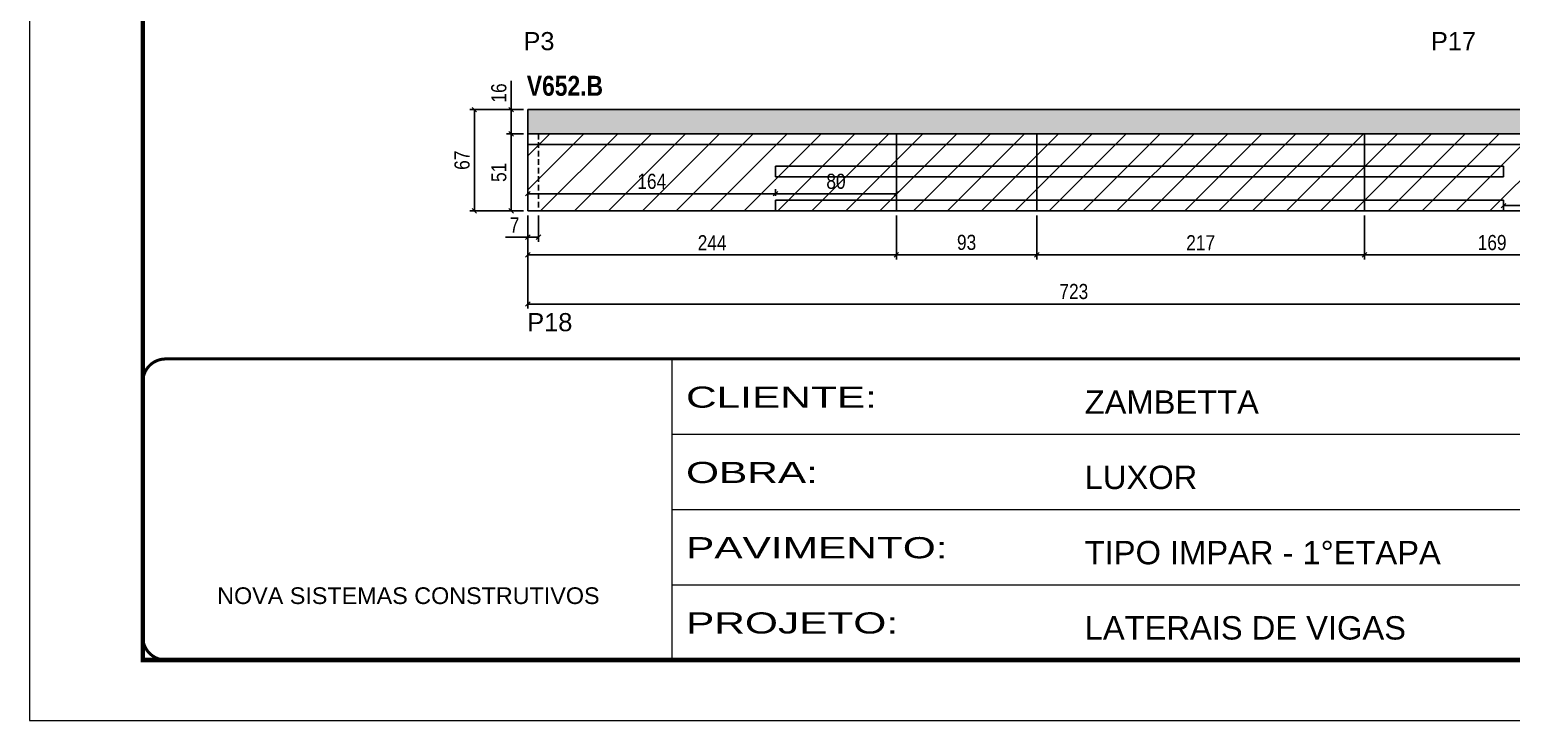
# Model space of a CAD drawing. Extents: x 3309 to 9563, y -2522 to 14608.
# Drawn here: x 6493 to 7474, y 8964 to 9421 of the extents above; entities that cross this region are included whole.
import ezdxf

# ---------------------------------------------------------------- set-up
doc = ezdxf.new("R2010")
doc.units = 0
doc.header["$PDMODE"] = 35
doc.header["$PDSIZE"] = -10
for name, pattern in [('CONTINUO', [0]), ('DASHED', [0.75, 0.5, -0.25]), ('HIDDEN', [0.375, 0.25, -0.125])]:
    doc.linetypes.add(name, pattern=pattern)
for name, color, linetype in [('5', 5, 'Continuous'), ('COTA', 241, 'Continuous'), ('NOMENCLATURA', 7, 'Continuous'), ('Painéis', 200, 'Continuous'), ('SARR_2.2x7', 40, 'Continuous')]:
    doc.layers.add(name, color=color, linetype=linetype)
for name, color, linetype, lineweight in [('Folhas', 255, 'Continuous', 9), ('Hachura', 251, 'Continuous', 9), ('SARRAFO DE PRESSAO', 251, 'DASHED', 9)]:
    doc.layers.add(name, color=color, linetype=linetype, lineweight=lineweight)
doc.styles.add('ARIAL', font='arial.ttf')
doc.styles.add('COTA TECNICA', font='techl___.ttf', dxfattribs={"height": 10})
doc.styles.get("Standard").update_dxf_attribs({"font": 'arial.ttf'})
doc.styles.add('TECNICA', font='techb___.ttf', dxfattribs={"height": 10})
doc.styles.add('Tecnologia', font='')
doc.styles.get('Tecnologia').set_extended_font_data('Forgotten Futurist')
doc.dimstyles.new('PAINEL', dxfattribs={"dimtxt": 10, "dimasz": 3, "dimexe": 3, "dimexo": 3, "dimgap": 3, "dimtad": 1, "dimdec": 1, "dimzin": 12, "dimdsep": 46, "dimtxsty": 'COTA TECNICA', "dimblk1": 'OBLIQUE', "dimblk2": 'OBLIQUE', "dimsah": 1, "dimcen": 0.9, "dimclrd": 4, "dimclre": 4, "dimclrt": 240, "dimadec": 1, "dimazin": 3, "dimtfac": 1, "dimtdec": 1, "dimtmove": 0, "dimatfit": 3, "dimfxl": 1, "dimtolj": 1, "dimtzin": 12, "dimarcsym": 0})

# ---------------------------------------------------------------- blocks, each defined once
blk = doc.blocks.new('9999999999')
at = {"color": 30, "linetype": 'CONTINUO'}
for p, q in [((98564.56, 34230.21), (98564.56, 34429.45)), ((98564.56, 34379.64), (99583.98, 34379.64)), ((98564.56, 34329.83), (99487.98, 34329.83)), ((98564.56, 34280.02), (99487.98, 34280.02))]:
    blk.add_line(p, q, dxfattribs=at)
at = {"color": 30, "linetype": 'CONTINUO', "const_width": 2}
blk.add_lwpolyline([(99583.98, 34230.21), (99583.98, 34414.45, 0.414214), (99568.98, 34429.45), (98228.98, 34429.45, 0.414214), (98213.98, 34414.45), (98213.98, 34245.21, 0.414214), (98228.98, 34230.21), (99583.98, 34230.21)], format="xyb", dxfattribs=at)
at = {"layer": 'Folhas'}
blk.add_lwpolyline([(98138.98, 34190.21), (99623.98, 34190.21), (99623.98, 35240.21), (98138.98, 35240.21)], close=True, dxfattribs=at)
at = {"layer": 'Folhas', "color": 30, "const_width": 3}
blk.add_lwpolyline([(98213.98, 34230.21), (99583.98, 34230.21), (99583.98, 35200.21), (98213.98, 35200.21)], close=True, dxfattribs=at)
at = {"color": 7, "linetype": 'Continuous', "ltscale": 5, "style": 'ARIAL'}
for s, height, p in [('ZAMBETTA', 15.483, (98837.68, 34393.13)), ('LUXOR', 15.483, (98837.68, 34343.32)), ('TIPO IMPAR - 1°ETAPA', 15.4829, (98837.68, 34293.51)), ('NOVA SISTEMAS CONSTRUTIVOS', 11.0592, (98263.19, 34267.21)), ('LATERAIS DE VIGAS', 15.4829, (98837.68, 34243.7))]:
    blk.add_text(s, height=height, dxfattribs=at).set_placement(p)
at = {"layer": 'Folhas', "color": 7, "style": 'Tecnologia', "width": 1.5}
for s, p in [('CLIENTE:', (98573.65, 34397.17)), ('OBRA:', (98573.65, 34347.31)), ('PAVIMENTO:', (98573.65, 34297.5)), ('PROJETO:', (98573.65, 34247.69))]:
    blk.add_text(s, height=14, dxfattribs=at).set_placement(p)
blk = doc.blocks.new('_Oblique')
at = {"color": 0, "linetype": 'ByBlock', "lineweight": -2}
blk.add_line((-0.5, -0.5), (0.5, 0.5), dxfattribs=at)
blk = doc.blocks.new('*D2501')
at = {"layer": 'COTA', "color": 4, "lineweight": -2, "transparency": 16777216}
for p, q in [((6822.83, 9297.84), (6822.83, 9236.17)), ((7545.83, 9297.84), (7545.83, 9236.17)), ((7545.83, 9239.17), (6822.83, 9239.17))]:
    blk.add_line(p, q, dxfattribs=at)
at = {"layer": 'Defpoints', "color": 0, "transparency": 16777216}
for p in [(6822.83, 9300.84), (7545.83, 9300.84), (6822.83, 9239.17)]:
    blk.add_point(p, dxfattribs=at)
at = {"layer": 'COTA', "color": 4, "lineweight": -2, "transparency": 16777216, "xscale": 3, "yscale": 3, "zscale": 3, "rotation": 180}
blk.add_blockref('_Oblique', (6822.83, 9239.17), dxfattribs=at)
at = {"layer": 'COTA', "color": 4, "lineweight": -2, "transparency": 16777216, "xscale": 3, "yscale": 3, "zscale": 3}
blk.add_blockref('_Oblique', (7545.83, 9239.17), dxfattribs=at)
at = {"layer": 'COTA', "color": 240, "transparency": 16777216, "insert": (7184.33, 9247.39), "char_height": 10, "attachment_point": 5, "style": 'COTA TECNICA'}
blk.add_mtext('\\A1;723', dxfattribs=at)
blk = doc.blocks.new('*D2502')
at = {"layer": 'COTA', "color": 4, "lineweight": -2, "transparency": 16777216}
for p, q in [((7159.83, 9297.84), (7159.83, 9268.66)), ((7376.83, 9297.84), (7376.83, 9268.66)), ((7376.83, 9271.66), (7159.83, 9271.66))]:
    blk.add_line(p, q, dxfattribs=at)
at = {"layer": 'Defpoints', "color": 0, "transparency": 16777216}
for p in [(7159.83, 9300.84), (7376.83, 9300.84), (7159.83, 9271.66)]:
    blk.add_point(p, dxfattribs=at)
at = {"layer": 'COTA', "color": 4, "lineweight": -2, "transparency": 16777216, "xscale": 3, "yscale": 3, "zscale": 3, "rotation": 180}
blk.add_blockref('_Oblique', (7159.83, 9271.66), dxfattribs=at)
at = {"layer": 'COTA', "color": 4, "lineweight": -2, "transparency": 16777216, "xscale": 3, "yscale": 3, "zscale": 3}
blk.add_blockref('_Oblique', (7376.83, 9271.66), dxfattribs=at)
at = {"layer": 'COTA', "color": 240, "transparency": 16777216, "insert": (7268.33, 9279.73), "char_height": 10, "attachment_point": 5, "style": 'COTA TECNICA'}
blk.add_mtext('\\A1;217', dxfattribs=at)
blk = doc.blocks.new('*D2503')
at = {"layer": 'COTA', "color": 4, "lineweight": -2, "transparency": 16777216}
for p, q in [((7066.83, 9297.84), (7066.83, 9268.66)), ((7159.83, 9297.84), (7159.83, 9268.66)), ((7159.83, 9271.66), (7066.83, 9271.66))]:
    blk.add_line(p, q, dxfattribs=at)
at = {"layer": 'Defpoints', "color": 0, "transparency": 16777216}
for p in [(7066.83, 9300.84), (7159.83, 9300.84), (7066.83, 9271.66)]:
    blk.add_point(p, dxfattribs=at)
at = {"layer": 'COTA', "color": 4, "lineweight": -2, "transparency": 16777216, "xscale": 3, "yscale": 3, "zscale": 3, "rotation": 180}
blk.add_blockref('_Oblique', (7066.83, 9271.66), dxfattribs=at)
at = {"layer": 'COTA', "color": 4, "lineweight": -2, "transparency": 16777216, "xscale": 3, "yscale": 3, "zscale": 3}
blk.add_blockref('_Oblique', (7159.83, 9271.66), dxfattribs=at)
at = {"layer": 'COTA', "color": 240, "transparency": 16777216, "insert": (7113.33, 9279.91), "char_height": 10, "attachment_point": 5, "style": 'COTA TECNICA'}
blk.add_mtext('\\A1;93', dxfattribs=at)
blk = doc.blocks.new('*D2504')
at = {"layer": 'COTA', "color": 4, "lineweight": -2, "transparency": 16777216}
for p, q in [((6822.83, 9297.84), (6822.83, 9268.66)), ((7066.83, 9297.84), (7066.83, 9268.66)), ((6822.83, 9271.66), (7066.83, 9271.66))]:
    blk.add_line(p, q, dxfattribs=at)
at = {"layer": 'Defpoints', "color": 0, "transparency": 16777216}
for p in [(6822.83, 9300.84), (7066.83, 9300.84), (7066.83, 9271.66)]:
    blk.add_point(p, dxfattribs=at)
at = {"layer": 'COTA', "color": 4, "lineweight": -2, "transparency": 16777216, "xscale": 3, "yscale": 3, "zscale": 3, "rotation": 180}
blk.add_blockref('_Oblique', (6822.83, 9271.66), dxfattribs=at)
at = {"layer": 'COTA', "color": 4, "lineweight": -2, "transparency": 16777216, "xscale": 3, "yscale": 3, "zscale": 3}
blk.add_blockref('_Oblique', (7066.83, 9271.66), dxfattribs=at)
at = {"layer": 'COTA', "color": 240, "transparency": 16777216, "insert": (6944.83, 9279.73), "char_height": 10, "attachment_point": 5, "style": 'COTA TECNICA'}
blk.add_mtext('\\A1;244', dxfattribs=at)
blk = doc.blocks.new('*D2548')
at = {"layer": 'COTA', "color": 4, "lineweight": -2, "transparency": 16777216}
for p, q in [((6986.83, 9310.84), (6986.83, 9315.21)), ((6986.83, 9312.21), (7066.83, 9312.21)), ((7066.83, 9310.84), (7066.83, 9315.21))]:
    blk.add_line(p, q, dxfattribs=at)
at = {"layer": 'Defpoints', "color": 0, "transparency": 16777216}
for p in [(7066.83, 9312.21), (6986.83, 9307.84), (7066.83, 9307.84)]:
    blk.add_point(p, dxfattribs=at)
at = {"layer": 'COTA', "color": 4, "lineweight": -2, "transparency": 16777216, "xscale": 3, "yscale": 3, "zscale": 3, "rotation": 180}
blk.add_blockref('_Oblique', (6986.83, 9312.21), dxfattribs=at)
at = {"layer": 'COTA', "color": 4, "lineweight": -2, "transparency": 16777216, "xscale": 3, "yscale": 3, "zscale": 3}
blk.add_blockref('_Oblique', (7066.83, 9312.21), dxfattribs=at)
at = {"layer": 'COTA', "color": 240, "transparency": 16777216, "insert": (7026.83, 9320.34), "char_height": 10, "attachment_point": 5, "style": 'COTA TECNICA'}
blk.add_mtext('\\A1;80', dxfattribs=at)
blk = doc.blocks.new('*D2505')
at = {"layer": 'COTA', "color": 4, "lineweight": -2, "transparency": 16777216}
for p, q in [((6819.83, 9351.84), (6808.72, 9351.84)), ((6811.72, 9351.84), (6811.72, 9300.84)), ((6819.83, 9300.84), (6808.72, 9300.84))]:
    blk.add_line(p, q, dxfattribs=at)
at = {"layer": 'Defpoints', "color": 0, "transparency": 16777216}
for p in [(6822.83, 9351.84), (6811.72, 9300.84), (6822.83, 9300.84)]:
    blk.add_point(p, dxfattribs=at)
at = {"layer": 'COTA', "color": 4, "lineweight": -2, "transparency": 16777216, "xscale": 3, "yscale": 3, "zscale": 3}
for p, rotation in [((6811.72, 9351.84), 90), ((6811.72, 9300.84), 270)]:
    blk.add_blockref('_Oblique', p, dxfattribs=dict(at, rotation=rotation))
at = {"layer": 'COTA', "color": 240, "transparency": 16777216, "insert": (6803.61, 9326.34), "char_height": 10, "attachment_point": 5, "rotation": 90, "style": 'COTA TECNICA'}
blk.add_mtext('\\A1;51', dxfattribs=at)
blk = doc.blocks.new('*D2506')
at = {"layer": 'COTA', "color": 4, "lineweight": -2, "transparency": 16777216}
for p, q in [((6811.72, 9367.84), (6811.72, 9386.85)), ((6819.83, 9367.84), (6808.72, 9367.84)), ((6811.72, 9351.84), (6811.72, 9367.84)), ((6819.83, 9351.84), (6808.72, 9351.84))]:
    blk.add_line(p, q, dxfattribs=at)
at = {"layer": 'Defpoints', "color": 0, "transparency": 16777216}
for p in [(6811.72, 9367.84), (6822.83, 9367.84), (6822.83, 9351.84)]:
    blk.add_point(p, dxfattribs=at)
at = {"layer": 'COTA', "color": 4, "lineweight": -2, "transparency": 16777216, "xscale": 3, "yscale": 3, "zscale": 3}
for p, rotation in [((6811.72, 9367.84), 90), ((6811.72, 9351.84), 270)]:
    blk.add_blockref('_Oblique', p, dxfattribs=dict(at, rotation=rotation))
at = {"layer": 'COTA', "color": 240, "transparency": 16777216, "insert": (6803.62, 9378.85), "char_height": 10, "attachment_point": 5, "rotation": 90, "style": 'COTA TECNICA'}
blk.add_mtext('\\A1;16', dxfattribs=at)
blk = doc.blocks.new('*D2507')
at = {"layer": 'COTA', "color": 4, "lineweight": -2, "transparency": 16777216}
for p, q in [((6819.83, 9367.84), (6784.37, 9367.84)), ((6787.37, 9300.84), (6787.37, 9367.84)), ((6819.83, 9300.84), (6784.37, 9300.84))]:
    blk.add_line(p, q, dxfattribs=at)
at = {"layer": 'Defpoints', "color": 0, "transparency": 16777216}
for p in [(6787.37, 9367.84), (6822.83, 9367.84), (6822.83, 9300.84)]:
    blk.add_point(p, dxfattribs=at)
at = {"layer": 'COTA', "color": 4, "lineweight": -2, "transparency": 16777216, "xscale": 3, "yscale": 3, "zscale": 3}
for p, rotation in [((6787.37, 9367.84), 90), ((6787.37, 9300.84), 270)]:
    blk.add_blockref('_Oblique', p, dxfattribs=dict(at, rotation=rotation))
at = {"layer": 'COTA', "color": 240, "transparency": 16777216, "insert": (6779.27, 9334.34), "char_height": 10, "attachment_point": 5, "rotation": 90, "style": 'COTA TECNICA'}
blk.add_mtext('\\A1;67', dxfattribs=at)
blk = doc.blocks.new('*D2508')
at = {"layer": 'COTA', "color": 4, "lineweight": -2, "transparency": 16777216}
for p, q in [((6822.83, 9303.84), (6822.83, 9315.21)), ((6822.83, 9312.21), (6986.83, 9312.21)), ((6986.83, 9310.84), (6986.83, 9315.21))]:
    blk.add_line(p, q, dxfattribs=at)
at = {"layer": 'Defpoints', "color": 0, "transparency": 16777216}
for p in [(6986.83, 9312.21), (6986.83, 9307.84), (6822.83, 9300.84)]:
    blk.add_point(p, dxfattribs=at)
at = {"layer": 'COTA', "color": 4, "lineweight": -2, "transparency": 16777216, "xscale": 3, "yscale": 3, "zscale": 3, "rotation": 180}
blk.add_blockref('_Oblique', (6822.83, 9312.21), dxfattribs=at)
at = {"layer": 'COTA', "color": 4, "lineweight": -2, "transparency": 16777216, "xscale": 3, "yscale": 3, "zscale": 3}
blk.add_blockref('_Oblique', (6986.83, 9312.21), dxfattribs=at)
at = {"layer": 'COTA', "color": 240, "transparency": 16777216, "insert": (6904.83, 9320.32), "char_height": 10, "attachment_point": 5, "style": 'COTA TECNICA'}
blk.add_mtext('\\A1;164', dxfattribs=at)
blk = doc.blocks.new('*D2549')
at = {"layer": 'COTA', "color": 4, "lineweight": -2, "transparency": 16777216}
for p, q in [((6822.83, 9297.84), (6822.83, 9280.38)), ((6829.83, 9297.84), (6829.83, 9280.38)), ((6822.83, 9283.38), (6808.1, 9283.38)), ((6829.83, 9283.38), (6822.83, 9283.38))]:
    blk.add_line(p, q, dxfattribs=at)
at = {"layer": 'Defpoints', "color": 0, "transparency": 16777216}
for p in [(6822.83, 9300.84), (6829.83, 9300.84), (6822.83, 9283.38)]:
    blk.add_point(p, dxfattribs=at)
at = {"layer": 'COTA', "color": 4, "lineweight": -2, "transparency": 16777216, "xscale": 3, "yscale": 3, "zscale": 3, "rotation": 180}
blk.add_blockref('_Oblique', (6822.83, 9283.38), dxfattribs=at)
at = {"layer": 'COTA', "color": 4, "lineweight": -2, "transparency": 16777216, "xscale": 3, "yscale": 3, "zscale": 3}
blk.add_blockref('_Oblique', (6829.83, 9283.38), dxfattribs=at)
at = {"layer": 'COTA', "color": 240, "transparency": 16777216, "insert": (6813.97, 9291.45), "char_height": 10, "attachment_point": 5, "style": 'COTA TECNICA'}
blk.add_mtext('\\A1;7', dxfattribs=at)
blk = doc.blocks.new('*D2550')
at = {"layer": 'COTA', "color": 4, "lineweight": -2, "transparency": 16777216}
for p, q in [((7376.83, 9297.84), (7376.83, 9268.66)), ((7545.83, 9297.84), (7545.83, 9268.66)), ((7376.83, 9271.66), (7545.83, 9271.66))]:
    blk.add_line(p, q, dxfattribs=at)
at = {"layer": 'Defpoints', "color": 0, "transparency": 16777216}
for p in [(7376.83, 9300.84), (7545.83, 9300.84), (7545.83, 9271.66)]:
    blk.add_point(p, dxfattribs=at)
at = {"layer": 'COTA', "color": 4, "lineweight": -2, "transparency": 16777216, "xscale": 3, "yscale": 3, "zscale": 3, "rotation": 180}
blk.add_blockref('_Oblique', (7376.83, 9271.66), dxfattribs=at)
at = {"layer": 'COTA', "color": 4, "lineweight": -2, "transparency": 16777216, "xscale": 3, "yscale": 3, "zscale": 3}
blk.add_blockref('_Oblique', (7545.83, 9271.66), dxfattribs=at)
at = {"layer": 'COTA', "color": 240, "transparency": 16777216, "insert": (7461.33, 9279.79), "char_height": 10, "attachment_point": 5, "style": 'COTA TECNICA'}
blk.add_mtext('\\A1;169', dxfattribs=at)
blk = doc.blocks.new('*D2551')
at = {"layer": 'COTA', "color": 4, "lineweight": -2, "transparency": 16777216}
for p, q in [((7468.83, 9303.84), (7468.83, 9307.31)), ((7468.83, 9304.31), (7545.83, 9304.31)), ((7545.83, 9303.84), (7545.83, 9307.31))]:
    blk.add_line(p, q, dxfattribs=at)
at = {"layer": 'Defpoints', "color": 0, "transparency": 16777216}
for p in [(7545.83, 9304.31), (7468.83, 9300.84), (7545.83, 9300.84)]:
    blk.add_point(p, dxfattribs=at)
at = {"layer": 'COTA', "color": 4, "lineweight": -2, "transparency": 16777216, "xscale": 3, "yscale": 3, "zscale": 3, "rotation": 180}
blk.add_blockref('_Oblique', (7468.83, 9304.31), dxfattribs=at)
at = {"layer": 'COTA', "color": 4, "lineweight": -2, "transparency": 16777216, "xscale": 3, "yscale": 3, "zscale": 3}
blk.add_blockref('_Oblique', (7545.83, 9304.31), dxfattribs=at)
at = {"layer": 'COTA', "color": 240, "transparency": 16777216, "insert": (7507.33, 9312.38), "char_height": 10, "attachment_point": 5, "style": 'COTA TECNICA'}
blk.add_mtext('\\A1;77', dxfattribs=at)

msp = doc.modelspace()

# ---------------------------------------------------------------- hatches: boundary and pattern name
at = {"layer": 'COTA'}
h = msp.add_hatch(dxfattribs=at)
h.set_pattern_fill('AR-CONC', color=256, scale=0.03)
h.paths.add_polyline_path([(7575.83, 9351.84), (7680.23, 9351.84), (7680.23, 9365.84), (7480.83, 9365.84), (7480.83, 9367.84), (6822.83, 9367.84), (6822.83, 9351.84), (7545.83, 9351.84), (7545.83, 9300.84), (7575.83, 9300.84)])
at = {"layer": 'Hachura', "linetype": 'ByBlock'}
h = msp.add_hatch(dxfattribs=at)
h.set_pattern_fill('ANSI31', color=256, scale=5)
h.paths.add_polyline_path([(7265.83, 9914.54), (7265.83, 9863.54), (7450.83, 9863.54), (7450.83, 9914.54)])
h.paths.add_polyline_path([(7007.83, 9674.64), (7007.83, 9725.64), (6822.83, 9725.64), (6822.83, 9674.64)])
h.paths.add_polyline_path([(7450.83, 9486.87), (7450.83, 9537.87), (7332.83, 9537.87), (7332.83, 9486.87)])
h.paths.add_polyline_path([(7376.83, 9351.84), (7376.83, 9300.84), (7545.83, 9300.84), (7545.83, 9351.84)])
h.paths.add_polyline_path([(6822.83, 9351.84), (6822.83, 9300.84), (7066.83, 9300.84), (7066.83, 9351.84)])
h = msp.add_hatch(dxfattribs=at)
h.set_pattern_fill('ANSI31', color=256, scale=5)
h.paths.add_polyline_path([(7159.83, 9351.84), (7066.83, 9351.84), (7066.83, 9300.84), (7159.83, 9300.84)])
h.paths.add_polyline_path([(7376.83, 9351.84), (7159.83, 9351.84), (7159.83, 9300.84), (7376.83, 9300.84)])

# ---------------------------------------------------------------- linework, layer by layer
at = {"layer": 'COTA'}
for p, q in [((7480.83, 9367.84), (6822.83, 9367.84)), ((6822.83, 9367.84), (6822.83, 9351.84)), ((6986.83, 9330.34), (6986.83, 9323.34)), ((7468.83, 9330.34), (7468.83, 9323.34)), ((6986.83, 9307.84), (6986.83, 9300.84)), ((7468.83, 9307.84), (7468.83, 9300.84))]:
    msp.add_line(p, q, dxfattribs=at)
at = {"layer": 'Painéis', "linetype": 'ByBlock'}
for p, q in [((7545.83, 9351.84), (6822.83, 9351.84)), ((6822.83, 9351.84), (6822.83, 9300.84)), ((7066.83, 9300.84), (7066.83, 9351.84)), ((7159.83, 9351.84), (7159.83, 9300.84)), ((7376.83, 9351.84), (7376.83, 9300.84)), ((6822.83, 9300.84), (7545.83, 9300.84))]:
    msp.add_line(p, q, dxfattribs=at)
at = {"layer": 'SARR_2.2x7', "linetype": 'HIDDEN', "ltscale": 15}
msp.add_line((6829.83, 9351.84), (6829.83, 9300.84), dxfattribs=at)
at = {"layer": 'SARR_2.2x7', "linetype": 'Continuous'}
for p, q in [((7066.83, 9344.84), (6822.83, 9344.84)), ((7159.83, 9344.84), (7066.83, 9344.84)), ((7376.83, 9344.84), (7159.83, 9344.84)), ((7545.83, 9344.84), (7376.83, 9344.84)), ((7066.83, 9330.34), (6986.83, 9330.34)), ((7066.83, 9323.34), (6986.83, 9323.34)), ((7159.83, 9330.34), (7066.83, 9330.34)), ((7159.83, 9323.34), (7066.83, 9323.34)), ((7376.83, 9330.34), (7159.83, 9330.34)), ((7376.83, 9323.34), (7159.83, 9323.34)), ((7468.83, 9330.34), (7376.83, 9330.34)), ((7468.83, 9323.34), (7376.83, 9323.34)), ((7066.83, 9307.84), (6986.83, 9307.84)), ((7159.83, 9307.84), (7066.83, 9307.84)), ((7376.83, 9307.84), (7159.83, 9307.84)), ((7468.83, 9307.84), (7376.83, 9307.84))]:
    msp.add_line(p, q, dxfattribs=at)

# ---------------------------------------------------------------- block references
at = {"layer": 'SARRAFO DE PRESSAO', "color": 6, "linetype": 'ByBlock'}
msp.add_blockref('9999999999', (-91646.11, -25226.65), dxfattribs=at)

# ---------------------------------------------------------------- texts
at = {"layer": '5', "linetype": 'Continuous'}
for s, rotation, p in [('P3', 359.99996, (6819.92, 9407.19)), ('P17', 359.99996, (7420.86, 9407.19)), ('P18', 0.00004, (6822.45, 9221.16))]:
    msp.add_text(s, height=12, rotation=rotation, dxfattribs=at).set_placement(p)
at = {"layer": 'NOMENCLATURA', "style": 'TECNICA'}
msp.add_text('V652.B', height=13.2, dxfattribs=at).set_placement((6822.11, 9377.02))

# ---------------------------------------------------------------- dimensions: what is measured, and where the dimension line sits
at = {"layer": 'COTA'}
for base, p1, p2, angle, picture, middle in [((6811.72, 9367.84), (6822.83, 9351.84), (6822.83, 9367.84), 90, '*D2506', (6803.62, 9378.85)), ((6787.37, 9367.84), (6822.83, 9300.84), (6822.83, 9367.84), 90, '*D2507', (6779.27, 9334.34)), ((6811.72, 9300.84), (6822.83, 9351.84), (6822.83, 9300.84), 90, '*D2505', (6803.61, 9326.34)), ((7066.83, 9312.21), (6986.83, 9307.84), (7066.83, 9307.84), 180, '*D2548', (7026.83, 9320.34)), ((7159.83, 9271.66), (7376.83, 9300.84), (7159.83, 9300.84), 180, '*D2502', (7268.33, 9279.73))]:
    dim = msp.add_linear_dim(base=base, p1=p1, p2=p2, angle=angle, dimstyle='PAINEL', dxfattribs=at)
    dim.commit()
    dim.dimension.update_dxf_attribs({"geometry": picture, "text_midpoint": middle})
for base, p1, p2, picture, middle in [((6986.83, 9312.21), (6822.83, 9300.84), (6986.83, 9307.84), '*D2508', (6904.83, 9320.32)), ((7545.83, 9304.31), (7468.83, 9300.84), (7545.83, 9300.84), '*D2551', (7507.33, 9312.38)), ((6822.83, 9283.38), (6829.83, 9300.84), (6822.83, 9300.84), '*D2549', (6813.97, 9291.45)), ((6822.83, 9239.17), (7545.83, 9300.84), (6822.83, 9300.84), '*D2501', (7184.33, 9247.39)), ((7066.83, 9271.66), (6822.83, 9300.84), (7066.83, 9300.84), '*D2504', (6944.83, 9279.73)), ((7545.83, 9271.66), (7376.83, 9300.84), (7545.83, 9300.84), '*D2550', (7461.33, 9279.79))]:
    dim = msp.add_linear_dim(base=base, p1=p1, p2=p2, dimstyle='PAINEL', dxfattribs=at)
    dim.commit()
    dim.dimension.update_dxf_attribs({"geometry": picture, "text_midpoint": middle})
dim = msp.add_linear_dim(base=(7066.83, 9271.66), p1=(7159.83, 9300.84), p2=(7066.83, 9300.84), angle=180, dimstyle='PAINEL', override={"dimtmove": 1}, dxfattribs=at)
dim.commit()
dim.dimension.update_dxf_attribs({"geometry": '*D2503', "text_midpoint": (7113.33, 9279.91)})

doc.saveas('drawing.dxf')
